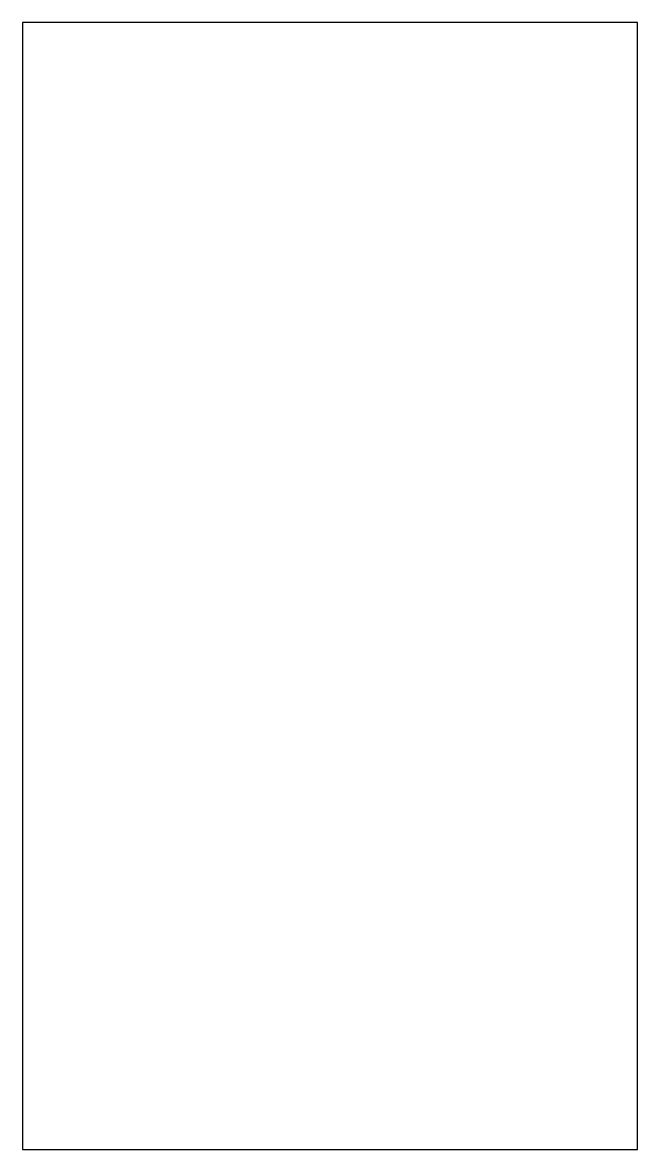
# Model space of a CAD drawing. Extents: x 0 to 120, y 0 to 220.
import ezdxf

# ---------------------------------------------------------------- set-up
doc = ezdxf.new("R2010")
doc.units = 0
doc.layers.add('CAD_Cua_di', color=1, linetype='CONTINUOUS')

msp = doc.modelspace()

# ---------------------------------------------------------------- linework, layer by layer
at = {"layer": 'CAD_Cua_di'}
for p, q in [((120, 220), (0, 220)), ((0, 220), (0, 0)), ((120, 0), (120, 220)), ((0, 0), (120, 0))]:
    msp.add_line(p, q, dxfattribs=at)

doc.saveas('drawing.dxf')
